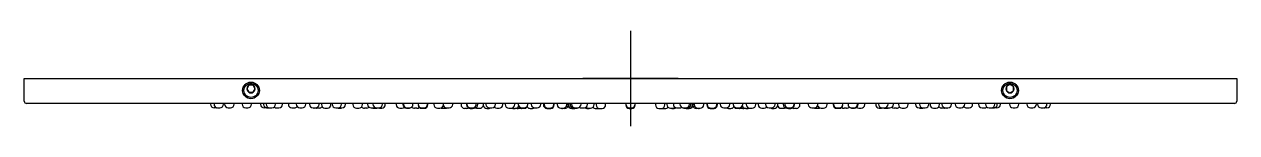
# Model space of a CAD drawing. Header units: millimetres. Extents: x -60 to 7633, y -2614 to 2146.
# Drawn here: x 5816 to 6324, y -2014 to -1974 of the extents above; entities that cross this region are included whole.
import ezdxf
from ezdxf.lldxf.tags import DXFTag

# ---------------------------------------------------------------- set-up
doc = ezdxf.new("R2010")
doc.units = ezdxf.units.MM
doc.layers.get('0').update_dxf_attribs({"color": 250})
tags = doc.linetypes.add('CENTER2', pattern=[28.575, 19.05, -3.175, 3.175, -3.175]).pattern_tags.tags
tags[10:11] = [DXFTag(74, 4), DXFTag(75, 0), DXFTag(340, '0'), DXFTag(46, 0.0), DXFTag(50, 0.0), DXFTag(44, 0.0), DXFTag(45, 0.0)]
tags[8:9] = [DXFTag(74, 4), DXFTag(75, 0), DXFTag(340, '0'), DXFTag(46, 0.0), DXFTag(50, 0.0), DXFTag(44, 0.0), DXFTag(45, 0.0)]
tags[6:7] = [DXFTag(74, 4), DXFTag(75, 0), DXFTag(340, '0'), DXFTag(46, 0.0), DXFTag(50, 0.0), DXFTag(44, 0.0), DXFTag(45, 0.0)]
tags[4:5] = [DXFTag(74, 4), DXFTag(75, 0), DXFTag(340, '0'), DXFTag(46, 0.0), DXFTag(50, 0.0), DXFTag(44, 0.0), DXFTag(45, 0.0)]

msp = doc.modelspace()

# ---------------------------------------------------------------- linework, layer by layer
at = {"linetype": 'CENTER2'}
for p, q in [((6069.59, -1974.05), (6069.59, -2014.05)), ((6089.59, -1994.05), (6049.59, -1994.05))]:
    msp.add_line(p, q, dxfattribs=at)
at = {"linetype": 'Continuous'}
for p, q in [((5815.59, -2003.55), (5815.59, -1994.05)), ((5815.59, -1994.05), (5816.59, -1994.05)), ((5816.59, -1994.05), (6322.59, -1994.05)), ((6322.59, -1994.05), (6323.59, -1994.05)), ((6323.59, -1994.05), (6323.59, -2003.55)), ((5908.34, -2001.03), (5908.34, -2001.03)), ((5908.5, -2001.15), (5908.48, -2001.18)), ((5909.73, -1996.85), (5908.86, -1998.35)), ((5908.86, -1998.35), (5909.73, -1999.85)), ((5911.46, -1996.85), (5909.73, -1996.85)), ((5909.73, -1999.85), (5911.46, -1999.85)), ((5912.32, -1998.35), (5911.46, -1996.85)), ((5911.46, -1999.85), (5912.32, -1998.35)), ((5912.71, -2001.18), (5912.69, -2001.15)), ((5912.84, -2001.03), (5912.84, -2001.03)), ((6226.34, -2001.03), (6226.34, -2001.03)), ((6226.5, -2001.15), (6226.48, -2001.18)), ((6228.59, -1996.62), (6227.09, -1997.48)), ((6227.09, -1997.48), (6227.09, -1999.22)), ((6227.09, -1999.22), (6228.59, -2000.08)), ((6230.09, -1997.48), (6228.59, -1996.62)), ((6228.59, -2000.08), (6230.09, -1999.22)), ((6230.09, -1999.22), (6230.09, -1997.48)), ((6230.71, -2001.18), (6230.69, -2001.15)), ((6230.84, -2001.03), (6230.84, -2001.03)), ((6322.59, -2004.55), (5816.59, -2004.55)), ((5893.62, -2004.55), (5893.62, -2004.86)), ((5895.11, -2004.55), (5895.11, -2004.86)), ((5896.07, -2006.36), (5895.12, -2006.36)), ((5896.61, -2006.36), (5897.56, -2006.36)), ((5899.06, -2004.86), (5899.06, -2004.55)), ((5899.55, -2004.55), (5899.55, -2004.86)), ((5901.05, -2006.36), (5902, -2006.36)), ((5903.5, -2004.86), (5903.5, -2004.55)), ((5906.86, -2004.55), (5906.86, -2004.86)), ((5908.36, -2006.36), (5909.31, -2006.36)), ((5910.81, -2004.86), (5910.81, -2004.55)), ((5914.59, -2004.55), (5914.59, -2004.92)), ((5915.9, -2004.55), (5915.9, -2004.92)), ((5917.09, -2006.42), (5916.09, -2006.42)), ((5916.93, -2004.55), (5916.93, -2004.86)), ((5917.4, -2006.42), (5918.4, -2006.42)), ((5918.43, -2006.36), (5919.38, -2006.36)), ((5920.88, -2004.86), (5920.88, -2004.55)), ((5921.31, -2006.42), (5922.31, -2006.42)), ((5923.81, -2004.92), (5923.81, -2004.55)), ((5926.24, -2004.55), (5926.24, -2004.92)), ((5927.74, -2006.42), (5928.74, -2006.42)), ((5929.57, -2004.55), (5929.57, -2004.86)), ((5931.07, -2006.36), (5932.02, -2006.36)), ((5933.52, -2004.86), (5933.52, -2004.55)), ((5935.09, -2004.55), (5935.09, -2004.92)), ((5936.59, -2006.42), (5937.59, -2006.42)), ((5938.09, -2006.49), (5937.09, -2006.49)), ((5939.22, -2006.49), (5938.22, -2006.49)), ((5939.09, -2004.92), (5939.09, -2004.55)), ((5940.09, -2004.55), (5940.09, -2004.99)), ((5941.59, -2006.49), (5942.59, -2006.49)), ((5944.09, -2004.99), (5944.09, -2004.55)), ((5944.58, -2004.55), (5944.58, -2004.86)), ((5946.08, -2006.36), (5947.03, -2006.36)), ((5947.14, -2006.49), (5948.14, -2006.49)), ((5947.71, -2006.42), (5948.71, -2006.42)), ((5948.53, -2004.86), (5948.53, -2004.55)), ((5950.21, -2004.92), (5950.21, -2004.55)), ((5953.28, -2004.55), (5953.28, -2004.99)), ((5954.78, -2006.49), (5955.78, -2006.49)), ((5957.28, -2004.99), (5957.28, -2004.55)), ((5959.09, -2006.54), (5958.09, -2006.54)), ((5959.41, -2004.55), (5959.41, -2004.92)), ((5960.91, -2006.42), (5961.91, -2006.42)), ((5961.69, -2004.55), (5961.69, -2004.86)), ((5961.88, -2006.54), (5962.88, -2006.54)), ((5963.19, -2006.36), (5964.14, -2006.36)), ((5964.37, -2006.49), (5965.37, -2006.49)), ((5965.64, -2004.86), (5965.64, -2004.55)), ((5966.87, -2004.99), (5966.87, -2004.55)), ((5971.46, -2004.55), (5971.46, -2005.04)), ((5972.96, -2006.54), (5973.96, -2006.54)), ((5974.26, -2004.55), (5974.26, -2004.99)), ((5974.45, -2004.55), (5974.45, -2004.92)), ((5975.76, -2006.49), (5976.76, -2006.49)), ((5975.95, -2006.42), (5976.95, -2006.42)), ((5978.45, -2004.92), (5978.45, -2004.55)), ((5980.09, -2006.58), (5979.09, -2006.58)), ((5980.62, -2004.55), (5980.62, -2004.86)), ((5982.12, -2006.36), (5983.07, -2006.36)), ((5982.16, -2006.58), (5983.16, -2006.58)), ((5984.57, -2004.86), (5984.57, -2004.55)), ((5984.66, -2005.08), (5984.66, -2004.55)), ((5987.24, -2004.55), (5987.24, -2004.99)), ((5988.74, -2006.49), (5989.74, -2006.49)), ((5990.6, -2006.54), (5991.6, -2006.54)), ((5991.09, -2004.55), (5991.09, -2004.92)), ((5991.15, -2006.58), (5992.15, -2006.58)), ((5992.59, -2006.42), (5993.59, -2006.42)), ((5995.09, -2004.92), (5995.09, -2004.55)), ((5998.59, -2004.55), (5998.59, -2005.11)), ((6000.94, -2004.55), (6000.94, -2005.11)), ((6001.03, -2004.55), (6001.03, -2004.86)), ((6002.53, -2006.36), (6003.48, -2006.36)), ((6003.09, -2006.49), (6004.09, -2006.49)), ((6004.98, -2004.86), (6004.98, -2004.55)), ((6005.45, -2006.58), (6006.45, -2006.58)), ((6005.59, -2004.99), (6005.59, -2004.55)), ((6007.95, -2005.08), (6007.95, -2004.55)), ((6009.04, -2004.55), (6009.04, -2004.92)), ((6010.54, -2006.42), (6011.54, -2006.42)), ((6013.04, -2004.92), (6013.04, -2004.55)), ((6013.59, -2006.54), (6014.59, -2006.54)), ((6016.09, -2005.04), (6016.09, -2004.55)), ((6017.08, -2004.55), (6017.08, -2004.99)), ((6018.58, -2006.49), (6019.58, -2006.49)), ((6021.08, -2004.99), (6021.08, -2004.55)), ((6022.58, -2004.55), (6022.58, -2004.86)), ((6022.59, -2005.03), (6022.59, -2005.08)), ((6024.08, -2006.36), (6025.03, -2006.36)), ((6024.09, -2006.58), (6025.09, -2006.58)), ((6026.53, -2004.86), (6026.53, -2004.55)), ((6026.59, -2005.08), (6026.59, -2004.55)), ((6027.99, -2004.55), (6027.99, -2004.92)), ((6029.49, -2006.42), (6030.49, -2006.42)), ((6031.99, -2004.92), (6031.99, -2004.55)), ((6033.09, -2004.55), (6033.09, -2005.11)), ((6033.43, -2004.55), (6033.43, -2004.99)), ((6034.93, -2006.49), (6035.93, -2006.49)), ((6037.43, -2004.99), (6037.43, -2004.55)), ((6037.65, -2005.14), (6037.65, -2004.55)), ((6038.86, -2004.55), (6038.86, -2005.04)), ((6040.36, -2006.54), (6041.36, -2006.54)), ((6042.86, -2005.04), (6042.86, -2004.55)), ((6043.34, -2004.55), (6043.34, -2005.16)), ((6043.59, -2004.55), (6043.59, -2005.14)), ((6044.3, -2004.55), (6044.3, -2005.08)), ((6044.91, -2004.55), (6044.91, -2004.86)), ((6045.8, -2006.58), (6046.8, -2006.58)), ((6046.41, -2006.36), (6047.36, -2006.36)), ((6048.86, -2004.86), (6048.86, -2004.55)), ((6049.12, -2006.42), (6050.12, -2006.42)), ((6051.62, -2004.92), (6051.62, -2004.55)), ((6051.86, -2006.49), (6052.86, -2006.49)), ((6054.36, -2004.99), (6054.36, -2004.55)), ((6055.17, -2004.55), (6055.17, -2005.14)), ((6059.17, -2005.14), (6059.17, -2004.55)), ((6067.59, -2004.55), (6067.59, -2004.92)), ((6067.59, -2004.92), (6067.59, -2004.99)), ((6067.59, -2004.99), (6067.59, -2005.04)), ((6067.59, -2005.04), (6067.59, -2005.08)), ((6067.59, -2005.08), (6067.59, -2005.11)), ((6067.59, -2005.11), (6067.59, -2005.14)), ((6067.62, -2004.55), (6067.62, -2004.86)), ((6069.09, -2006.42), (6070.09, -2006.42)), ((6069.09, -2006.49), (6070.09, -2006.49)), ((6069.09, -2006.54), (6070.09, -2006.54)), ((6069.09, -2006.58), (6070.09, -2006.58)), ((6069.12, -2006.36), (6070.07, -2006.36)), ((6071.57, -2004.86), (6071.57, -2004.55)), ((6071.59, -2004.92), (6071.59, -2004.55)), ((6071.59, -2004.99), (6071.59, -2004.92)), ((6071.59, -2005.04), (6071.59, -2004.99)), ((6071.59, -2005.08), (6071.59, -2005.04)), ((6071.59, -2005.11), (6071.59, -2005.08)), ((6071.59, -2005.14), (6071.59, -2005.11)), ((6080.02, -2004.55), (6080.02, -2005.14)), ((6084.02, -2005.14), (6084.02, -2004.55)), ((6084.82, -2004.55), (6084.82, -2004.99)), ((6086.32, -2006.49), (6087.32, -2006.49)), ((6087.56, -2004.55), (6087.56, -2004.92)), ((6089.06, -2006.42), (6090.06, -2006.42)), ((6090.33, -2004.55), (6090.33, -2004.86)), ((6091.83, -2006.36), (6092.78, -2006.36)), ((6092.39, -2006.58), (6093.39, -2006.58)), ((6094.28, -2004.86), (6094.28, -2004.55)), ((6094.89, -2005.08), (6094.89, -2004.55)), ((6095.59, -2005.14), (6095.59, -2004.55)), ((6095.84, -2005.16), (6095.84, -2004.55)), ((6096.32, -2004.55), (6096.32, -2005.04)), ((6097.82, -2006.54), (6098.82, -2006.54)), ((6100.32, -2005.04), (6100.32, -2004.55)), ((6101.53, -2004.55), (6101.53, -2005.14)), ((6101.76, -2004.55), (6101.76, -2004.99)), ((6103.26, -2006.49), (6104.26, -2006.49)), ((6105.76, -2004.99), (6105.76, -2004.55)), ((6106.09, -2005.11), (6106.09, -2004.55)), ((6107.19, -2004.55), (6107.19, -2004.92)), ((6108.69, -2006.42), (6109.69, -2006.42)), ((6111.19, -2004.92), (6111.19, -2004.55)), ((6112.59, -2004.55), (6112.59, -2005.08)), ((6112.65, -2004.55), (6112.65, -2004.86)), ((6114.09, -2006.58), (6115.09, -2006.58)), ((6114.15, -2006.36), (6115.1, -2006.36)), ((6116.59, -2005.08), (6116.59, -2005.03)), ((6116.6, -2004.86), (6116.6, -2004.55)), ((6118.11, -2004.55), (6118.11, -2004.99)), ((6119.61, -2006.49), (6120.61, -2006.49)), ((6122.11, -2004.99), (6122.11, -2004.55)), ((6123.09, -2004.55), (6123.09, -2005.04)), ((6124.59, -2006.54), (6125.59, -2006.54)), ((6126.14, -2004.55), (6126.14, -2004.92)), ((6127.64, -2006.42), (6128.64, -2006.42)), ((6130.14, -2004.92), (6130.14, -2004.55)), ((6131.23, -2004.55), (6131.23, -2005.08)), ((6132.73, -2006.58), (6133.73, -2006.58)), ((6133.59, -2004.55), (6133.59, -2004.99)), ((6134.2, -2004.55), (6134.2, -2004.86)), ((6135.09, -2006.49), (6136.09, -2006.49)), ((6135.7, -2006.36), (6136.65, -2006.36)), ((6138.15, -2004.86), (6138.15, -2004.55)), ((6138.24, -2005.11), (6138.24, -2004.55)), ((6140.59, -2005.11), (6140.59, -2004.55)), ((6144.09, -2004.55), (6144.09, -2004.92)), ((6145.59, -2006.42), (6146.59, -2006.42)), ((6147.03, -2006.58), (6148.03, -2006.58)), ((6147.58, -2006.54), (6148.58, -2006.54)), ((6148.09, -2004.92), (6148.09, -2004.55)), ((6149.45, -2006.49), (6150.45, -2006.49)), ((6151.95, -2004.99), (6151.95, -2004.55)), ((6154.52, -2004.55), (6154.52, -2005.08)), ((6154.62, -2004.55), (6154.62, -2004.86)), ((6156.02, -2006.58), (6157.02, -2006.58)), ((6156.12, -2006.36), (6157.07, -2006.36)), ((6158.57, -2004.86), (6158.57, -2004.55)), ((6160.09, -2006.58), (6159.09, -2006.58)), ((6160.73, -2004.55), (6160.73, -2004.92)), ((6162.23, -2006.42), (6163.23, -2006.42)), ((6162.43, -2006.49), (6163.43, -2006.49)), ((6164.73, -2004.92), (6164.73, -2004.55)), ((6164.93, -2004.99), (6164.93, -2004.55)), ((6165.22, -2006.54), (6166.22, -2006.54)), ((6167.72, -2005.04), (6167.72, -2004.55)), ((6172.31, -2004.55), (6172.31, -2004.99)), ((6173.54, -2004.55), (6173.54, -2004.86)), ((6173.81, -2006.49), (6174.81, -2006.49)), ((6175.04, -2006.36), (6175.99, -2006.36)), ((6176.31, -2006.54), (6177.31, -2006.54)), ((6177.28, -2006.42), (6178.28, -2006.42)), ((6177.49, -2004.86), (6177.49, -2004.55)), ((6179.78, -2004.92), (6179.78, -2004.55)), ((6181.09, -2006.54), (6180.09, -2006.54)), ((6181.91, -2004.55), (6181.91, -2004.99)), ((6183.41, -2006.49), (6184.41, -2006.49)), ((6185.91, -2004.99), (6185.91, -2004.55)), ((6188.97, -2004.55), (6188.97, -2004.92)), ((6190.47, -2006.42), (6191.47, -2006.42)), ((6190.65, -2004.55), (6190.65, -2004.86)), ((6191.04, -2006.49), (6192.04, -2006.49)), ((6192.15, -2006.36), (6193.1, -2006.36)), ((6194.6, -2004.86), (6194.6, -2004.55)), ((6195.09, -2004.55), (6195.09, -2004.99)), ((6196.59, -2006.49), (6197.59, -2006.49)), ((6199.09, -2004.99), (6199.09, -2004.55)), ((6200.96, -2006.49), (6199.96, -2006.49)), ((6200.09, -2004.55), (6200.09, -2004.92)), ((6202.09, -2006.49), (6201.09, -2006.49)), ((6201.59, -2006.42), (6202.59, -2006.42)), ((6204.09, -2004.92), (6204.09, -2004.55)), ((6205.66, -2004.55), (6205.66, -2004.86)), ((6207.16, -2006.36), (6208.11, -2006.36)), ((6209.61, -2004.86), (6209.61, -2004.55)), ((6210.44, -2006.42), (6211.44, -2006.42)), ((6212.94, -2004.92), (6212.94, -2004.55)), ((6215.38, -2004.55), (6215.38, -2004.92)), ((6216.88, -2006.42), (6217.88, -2006.42)), ((6218.3, -2004.55), (6218.3, -2004.86)), ((6219.8, -2006.36), (6220.75, -2006.36)), ((6220.78, -2006.42), (6221.78, -2006.42)), ((6223.09, -2006.42), (6222.09, -2006.42)), ((6222.25, -2004.86), (6222.25, -2004.55)), ((6223.28, -2004.92), (6223.28, -2004.55)), ((6224.59, -2004.92), (6224.59, -2004.55)), ((6228.37, -2004.55), (6228.37, -2004.86)), ((6229.87, -2006.36), (6230.82, -2006.36)), ((6232.32, -2004.86), (6232.32, -2004.55)), ((6235.69, -2004.55), (6235.69, -2004.86)), ((6237.19, -2006.36), (6238.14, -2006.36)), ((6239.64, -2004.86), (6239.64, -2004.55)), ((6240.13, -2004.55), (6240.13, -2004.86)), ((6241.63, -2006.36), (6242.58, -2006.36)), ((6244.07, -2006.36), (6243.12, -2006.36)), ((6244.08, -2004.86), (6244.08, -2004.55)), ((6245.57, -2004.86), (6245.57, -2004.55)), ((6001.09, -2006.61), (6000.09, -2006.61)), ((6002.44, -2006.61), (6003.44, -2006.61)), ((6009.34, -2006.61), (6010.34, -2006.61)), ((6020.3, -2006.61), (6021.3, -2006.61)), ((6022.09, -2006.64), (6021.09, -2006.64)), ((6023.73, -2006.64), (6022.73, -2006.64)), ((6027.52, -2006.64), (6028.52, -2006.64)), ((6034.59, -2006.61), (6035.59, -2006.61)), ((6035.15, -2006.64), (6036.15, -2006.64)), ((6042.09, -2006.66), (6041.09, -2006.66)), ((6045.84, -2006.66), (6044.84, -2006.66)), ((6045.09, -2006.64), (6046.09, -2006.64)), ((6051.23, -2006.61), (6052.23, -2006.61)), ((6055.09, -2006.66), (6056.09, -2006.66)), ((6056.67, -2006.64), (6057.67, -2006.64)), ((6069.09, -2006.61), (6070.09, -2006.61)), ((6069.09, -2006.64), (6070.09, -2006.64)), ((6069.09, -2006.66), (6070.09, -2006.66)), ((6081.52, -2006.64), (6082.52, -2006.64)), ((6083.09, -2006.66), (6084.09, -2006.66)), ((6086.95, -2006.61), (6087.95, -2006.61)), ((6093.09, -2006.64), (6094.09, -2006.64)), ((6094.34, -2006.66), (6093.34, -2006.66)), ((6098.09, -2006.66), (6097.09, -2006.66)), ((6103.03, -2006.64), (6104.03, -2006.64)), ((6103.59, -2006.61), (6104.59, -2006.61)), ((6110.66, -2006.64), (6111.66, -2006.64)), ((6116.46, -2006.64), (6115.46, -2006.64)), ((6118.09, -2006.64), (6117.09, -2006.64)), ((6117.88, -2006.61), (6118.88, -2006.61)), ((6128.85, -2006.61), (6129.85, -2006.61)), ((6135.74, -2006.61), (6136.74, -2006.61)), ((6139.09, -2006.61), (6138.09, -2006.61))]:
    msp.add_line(p, q, dxfattribs=at)
for centre, radius in [((5910.59, -1999.05), 3.5), ((5910.59, -1999.05), 3), ((6228.59, -1999.05), 3.5), ((6228.59, -1999.05), 3)]:
    msp.add_circle(centre, radius, dxfattribs=at)
for centre, radius, start, end in [((5910.59, -1998.35), 3.5, 229.6202, 309.8562), ((5910.59, -1998.35), 1.73, 120, 180), ((5910.59, -1998.35), 1.73, 180, 240), ((5910.59, -1998.35), 1.73, 60, 120), ((5910.59, -1998.35), 1.73, 240, 300), ((5910.59, -1998.35), 1.73, 0, 60), ((5910.59, -1998.35), 1.73, 300, 0), ((6228.59, -1998.35), 3.5, 230.4358, 310.0494), ((6228.59, -1998.35), 1.73, 150, 210), ((6228.59, -1998.35), 1.73, 90, 150), ((6228.59, -1998.35), 1.73, 210, 270), ((6228.59, -1998.35), 1.73, 30, 90), ((6228.59, -1998.35), 1.73, 270, 330), ((6228.59, -1998.35), 1.73, 330, 30), ((5816.59, -2003.55), 1, 180, 270), ((5895.12, -2004.86), 1.5, 180, 270), ((5896.61, -2004.86), 1.5, 180, 270), ((5896.07, -2004.86), 1.5, 270, 280.3423), ((5897.56, -2004.86), 1.5, 270, 0), ((5901.05, -2004.86), 1.5, 180, 270), ((5902, -2004.86), 1.5, 270, 0), ((5908.36, -2004.86), 1.5, 180, 270), ((5909.31, -2004.86), 1.5, 270, 0), ((5916.09, -2004.92), 1.5, 180, 270), ((5917.4, -2004.92), 1.5, 180, 270), ((5918.43, -2004.86), 1.5, 180, 270), ((5917.09, -2004.92), 1.5, 270, 275.9105), ((5918.4, -2004.92), 1.5, 270, 287.4997), ((5919.38, -2004.86), 1.5, 270, 0), ((5921.31, -2004.92), 1.5, 227.9421, 270), ((5922.31, -2004.92), 1.5, 270, 0), ((5927.74, -2004.92), 1.5, 180, 270), ((5928.74, -2004.92), 1.5, 270, 322.8403), ((5931.07, -2004.86), 1.5, 180, 270), ((5932.02, -2004.86), 1.5, 270, 0), ((5936.59, -2004.92), 1.5, 180, 270), ((5937.09, -2004.99), 1.5, 253.646, 270), ((5937.59, -2004.92), 1.5, 270, 0), ((5938.22, -2004.99), 1.5, 252.3039, 270), ((5938.09, -2004.99), 1.5, 270, 272.4696), ((5939.22, -2004.99), 1.5, 270, 322.1382), ((5941.59, -2004.99), 1.5, 180, 270), ((5942.59, -2004.99), 1.5, 270, 0), ((5946.08, -2004.86), 1.5, 180, 270), ((5947.14, -2004.99), 1.5, 245.9597, 270), ((5947.03, -2004.86), 1.5, 270, 0), ((5947.71, -2004.92), 1.5, 251.0157, 270), ((5948.14, -2004.99), 1.5, 270, 286.354), ((5948.71, -2004.92), 1.5, 270, 0), ((5954.78, -2004.99), 1.5, 180, 270), ((5955.78, -2004.99), 1.5, 270, 0), ((5958.09, -2005.04), 1.5, 218.1798, 270), ((5959.09, -2005.04), 1.5, 270, 310.8017), ((5960.91, -2004.92), 1.5, 180, 270), ((5961.88, -2005.04), 1.5, 247.6624, 270), ((5963.19, -2004.86), 1.5, 180, 270), ((5961.91, -2004.92), 1.5, 270, 298.5448), ((5962.88, -2005.04), 1.5, 270, 298.5166), ((5964.37, -2004.99), 1.5, 245.9597, 270), ((5964.14, -2004.86), 1.5, 270, 0), ((5965.37, -2004.99), 1.5, 270, 0), ((5972.96, -2005.04), 1.5, 180, 270), ((5973.96, -2005.04), 1.5, 270, 308.3212), ((5975.76, -2004.99), 1.5, 180, 270), ((5975.95, -2004.92), 1.5, 180, 270), ((5976.76, -2004.99), 1.5, 270, 291.0325), ((5976.95, -2004.92), 1.5, 270, 0), ((5979.09, -2005.08), 1.5, 220.155, 270), ((5980.09, -2005.08), 1.5, 270, 313.5413), ((5982.12, -2004.86), 1.5, 180, 270), ((5982.16, -2005.08), 1.5, 186.2593, 270), ((5983.07, -2004.86), 1.5, 270, 0), ((5983.16, -2005.08), 1.5, 270, 0), ((5988.74, -2004.99), 1.5, 180, 270), ((5989.74, -2004.99), 1.5, 270, 343.4565), ((5990.6, -2005.04), 1.5, 249.7348, 270), ((5991.15, -2005.08), 1.5, 256.2399, 270), ((5992.59, -2004.92), 1.5, 180, 270), ((5991.6, -2005.04), 1.5, 270, 295.8652), ((5992.15, -2005.08), 1.5, 270, 296.3292), ((5993.59, -2004.92), 1.5, 270, 0), ((6000.09, -2005.11), 1.5, 180, 270), ((6002.44, -2005.11), 1.5, 180, 270), ((6002.53, -2004.86), 1.5, 180, 270), ((6001.09, -2005.11), 1.5, 270, 296.7667), ((6003.09, -2004.99), 1.5, 245.8787, 270), ((6003.44, -2005.11), 1.5, 270, 293.9499), ((6003.48, -2004.86), 1.5, 270, 0), ((6004.09, -2004.99), 1.5, 270, 0), ((6005.45, -2005.08), 1.5, 238.9669, 270), ((6006.45, -2005.08), 1.5, 270, 0), ((6009.34, -2005.11), 1.5, 195.287, 270), ((6010.54, -2004.92), 1.5, 180, 270), ((6010.34, -2005.11), 1.5, 270, 299.139), ((6011.54, -2004.92), 1.5, 270, 0), ((6013.59, -2005.04), 1.5, 223.6542, 270), ((6014.59, -2005.04), 1.5, 270, 0), ((6018.58, -2004.99), 1.5, 180, 270), ((6019.58, -2004.99), 1.5, 270, 0), ((6020.3, -2005.11), 1.5, 245.6941, 270), ((6021.3, -2005.11), 1.5, 270, 339.1542), ((6022.73, -2005.14), 1.5, 240.5879, 270), ((6024.08, -2004.86), 1.5, 180, 270), ((6024.09, -2005.08), 1.5, 180, 270), ((6023.73, -2005.14), 1.5, 270, 286.2109), ((6025.03, -2004.86), 1.5, 270, 0), ((6025.09, -2005.08), 1.5, 270, 0), ((6027.52, -2005.14), 1.5, 214.4346, 270), ((6029.49, -2004.92), 1.5, 180, 270), ((6028.52, -2005.14), 1.5, 270, 301.8468), ((6030.49, -2004.92), 1.5, 270, 0), ((6034.59, -2005.11), 1.5, 180, 270), ((6034.93, -2004.99), 1.5, 180, 270), ((6035.59, -2005.11), 1.5, 270, 297.9331), ((6035.93, -2004.99), 1.5, 270, 0), ((6036.15, -2005.14), 1.5, 270, 0), ((6040.36, -2005.04), 1.5, 180, 270), ((6041.09, -2005.16), 1.5, 247.0543, 270), ((6041.36, -2005.04), 1.5, 270, 0), ((6042.09, -2005.16), 1.5, 270, 336.626), ((6044.84, -2005.16), 1.5, 180, 270), ((6045.09, -2005.14), 1.5, 180, 270), ((6045.8, -2005.08), 1.5, 180, 270), ((6046.41, -2004.86), 1.5, 180, 270), ((6046.09, -2005.14), 1.5, 270, 286.2109), ((6046.8, -2005.08), 1.5, 270, 303.5504), ((6047.36, -2004.86), 1.5, 270, 0), ((6049.12, -2004.92), 1.5, 231.6531, 270), ((6050.12, -2004.92), 1.5, 270, 0), ((6051.23, -2005.11), 1.5, 238.2222, 270), ((6051.86, -2004.99), 1.5, 232.5036, 270), ((6052.23, -2005.11), 1.5, 270, 293.9499), ((6052.86, -2004.99), 1.5, 270, 0), ((6055.09, -2005.16), 1.5, 217.4092, 270), ((6056.67, -2005.14), 1.5, 180, 270), ((6057.67, -2005.14), 1.5, 270, 0), ((6069.09, -2004.92), 1.5, 180, 270), ((6069.09, -2004.99), 1.5, 180, 270), ((6069.09, -2005.04), 1.5, 180, 270), ((6069.09, -2005.08), 1.5, 180, 270), ((6069.09, -2005.11), 1.5, 180, 270), ((6069.09, -2005.14), 1.5, 180, 270), ((6069.09, -2005.16), 1.5, 184.1893, 270), ((6069.12, -2004.86), 1.5, 180, 270), ((6070.07, -2004.86), 1.5, 270, 0), ((6070.09, -2004.92), 1.5, 270, 0), ((6070.09, -2004.99), 1.5, 270, 0), ((6070.09, -2005.04), 1.5, 270, 0), ((6070.09, -2005.08), 1.5, 270, 0), ((6070.09, -2005.11), 1.5, 270, 0), ((6070.09, -2005.14), 1.5, 270, 0), ((6070.09, -2005.16), 1.5, 270, 355.8107), ((6081.52, -2005.14), 1.5, 180, 270), ((6082.52, -2005.14), 1.5, 270, 0), ((6084.09, -2005.16), 1.5, 270, 322.5908), ((6086.32, -2004.99), 1.5, 180, 270), ((6086.95, -2005.11), 1.5, 246.0501, 270), ((6087.32, -2004.99), 1.5, 270, 307.4964), ((6089.06, -2004.92), 1.5, 180, 270), ((6087.95, -2005.11), 1.5, 270, 301.7778), ((6090.06, -2004.92), 1.5, 270, 308.3469), ((6091.83, -2004.86), 1.5, 180, 270), ((6092.39, -2005.08), 1.5, 236.4496, 270), ((6093.09, -2005.14), 1.5, 253.7891, 270), ((6092.78, -2004.86), 1.5, 270, 0), ((6093.39, -2005.08), 1.5, 270, 0), ((6094.09, -2005.14), 1.5, 270, 0), ((6094.34, -2005.16), 1.5, 270, 0), ((6097.09, -2005.16), 1.5, 203.374, 270), ((6097.82, -2005.04), 1.5, 180, 270), ((6098.09, -2005.16), 1.5, 270, 292.9457), ((6098.82, -2005.04), 1.5, 270, 0), ((6103.03, -2005.14), 1.5, 180, 270), ((6103.26, -2004.99), 1.5, 180, 270), ((6103.59, -2005.11), 1.5, 242.0669, 270), ((6104.26, -2004.99), 1.5, 270, 0), ((6104.59, -2005.11), 1.5, 270, 0), ((6108.69, -2004.92), 1.5, 180, 270), ((6109.69, -2004.92), 1.5, 270, 0), ((6110.66, -2005.14), 1.5, 238.1532, 270), ((6111.66, -2005.14), 1.5, 270, 325.5654), ((6114.09, -2005.08), 1.5, 180, 270), ((6114.15, -2004.86), 1.5, 180, 270), ((6115.46, -2005.14), 1.5, 253.7891, 270), ((6115.09, -2005.08), 1.5, 270, 0), ((6115.1, -2004.86), 1.5, 270, 0), ((6116.46, -2005.14), 1.5, 270, 299.4121), ((6117.88, -2005.11), 1.5, 200.8458, 270), ((6119.61, -2004.99), 1.5, 180, 270), ((6118.88, -2005.11), 1.5, 270, 294.3059), ((6120.61, -2004.99), 1.5, 270, 0), ((6124.59, -2005.04), 1.5, 180, 270), ((6125.59, -2005.04), 1.5, 270, 316.3458), ((6127.64, -2004.92), 1.5, 180, 270), ((6128.85, -2005.11), 1.5, 240.861, 270), ((6128.64, -2004.92), 1.5, 270, 0), ((6129.85, -2005.11), 1.5, 270, 344.713), ((6132.73, -2005.08), 1.5, 180, 270), ((6135.09, -2004.99), 1.5, 180, 270), ((6133.73, -2005.08), 1.5, 270, 301.0331), ((6135.7, -2004.86), 1.5, 180, 270), ((6135.74, -2005.11), 1.5, 246.0501, 270), ((6136.09, -2004.99), 1.5, 270, 294.1213), ((6136.65, -2004.86), 1.5, 270, 0), ((6136.74, -2005.11), 1.5, 270, 0), ((6138.09, -2005.11), 1.5, 243.2333, 270), ((6139.09, -2005.11), 1.5, 270, 0), ((6145.59, -2004.92), 1.5, 180, 270), ((6147.03, -2005.08), 1.5, 243.6708, 270), ((6146.59, -2004.92), 1.5, 270, 0), ((6147.58, -2005.04), 1.5, 244.1348, 270), ((6149.45, -2004.99), 1.5, 196.5435, 270), ((6148.03, -2005.08), 1.5, 270, 283.7601), ((6148.58, -2005.04), 1.5, 270, 290.2652), ((6150.45, -2004.99), 1.5, 270, 0), ((6156.02, -2005.08), 1.5, 180, 270), ((6156.12, -2004.86), 1.5, 180, 270), ((6157.02, -2005.08), 1.5, 270, 353.7407), ((6157.07, -2004.86), 1.5, 270, 0), ((6159.09, -2005.08), 1.5, 226.4587, 270), ((6160.09, -2005.08), 1.5, 270, 319.845), ((6162.23, -2004.92), 1.5, 180, 270), ((6162.43, -2004.99), 1.5, 248.9675, 270), ((6163.23, -2004.92), 1.5, 270, 0), ((6163.43, -2004.99), 1.5, 270, 0), ((6165.22, -2005.04), 1.5, 231.6788, 270), ((6166.22, -2005.04), 1.5, 270, 0), ((6173.81, -2004.99), 1.5, 180, 270), ((6175.04, -2004.86), 1.5, 180, 270), ((6174.81, -2004.99), 1.5, 270, 294.0403), ((6176.31, -2005.04), 1.5, 241.4834, 270), ((6175.99, -2004.86), 1.5, 270, 0), ((6177.28, -2004.92), 1.5, 241.4552, 270), ((6177.31, -2005.04), 1.5, 270, 292.3376), ((6178.28, -2004.92), 1.5, 270, 0), ((6180.09, -2005.04), 1.5, 229.1983, 270), ((6181.09, -2005.04), 1.5, 270, 321.8202), ((6183.41, -2004.99), 1.5, 180, 270), ((6184.41, -2004.99), 1.5, 270, 0), ((6190.47, -2004.92), 1.5, 180, 270), ((6191.04, -2004.99), 1.5, 253.646, 270), ((6192.15, -2004.86), 1.5, 180, 270), ((6191.47, -2004.92), 1.5, 270, 288.9843), ((6192.04, -2004.99), 1.5, 270, 294.0403), ((6193.1, -2004.86), 1.5, 270, 0), ((6196.59, -2004.99), 1.5, 180, 270), ((6197.59, -2004.99), 1.5, 270, 0), ((6199.96, -2004.99), 1.5, 217.8618, 270), ((6201.59, -2004.92), 1.5, 180, 270), ((6200.96, -2004.99), 1.5, 270, 287.6961), ((6201.09, -2004.99), 1.5, 267.5304, 270), ((6202.09, -2004.99), 1.5, 270, 286.354), ((6202.59, -2004.92), 1.5, 270, 0), ((6207.16, -2004.86), 1.5, 180, 270), ((6208.11, -2004.86), 1.5, 270, 0), ((6210.44, -2004.92), 1.5, 217.1597, 270), ((6211.44, -2004.92), 1.5, 270, 0), ((6216.88, -2004.92), 1.5, 180, 270), ((6217.88, -2004.92), 1.5, 270, 312.0579), ((6219.8, -2004.86), 1.5, 180, 270), ((6220.78, -2004.92), 1.5, 252.5003, 270), ((6220.75, -2004.86), 1.5, 270, 0), ((6221.78, -2004.92), 1.5, 270, 0), ((6222.09, -2004.92), 1.5, 264.0895, 270), ((6223.09, -2004.92), 1.5, 270, 0), ((6229.87, -2004.86), 1.5, 180, 270), ((6230.82, -2004.86), 1.5, 270, 0), ((6237.19, -2004.86), 1.5, 180, 270), ((6238.14, -2004.86), 1.5, 270, 0), ((6241.63, -2004.86), 1.5, 180, 270), ((6242.58, -2004.86), 1.5, 270, 0), ((6243.12, -2004.86), 1.5, 259.6577, 270), ((6244.07, -2004.86), 1.5, 270, 0), ((6322.59, -2003.55), 1, 270, 0), ((6021.09, -2005.14), 1.5, 259.439, 270), ((6022.09, -2005.14), 1.5, 270, 282.2302), ((6035.15, -2005.14), 1.5, 259.439, 270), ((6045.84, -2005.16), 1.5, 270, 278.3759), ((6056.09, -2005.16), 1.5, 270, 282.7029), ((6083.09, -2005.16), 1.5, 257.2971, 270), ((6093.34, -2005.16), 1.5, 261.6241, 270), ((6104.03, -2005.14), 1.5, 270, 280.561), ((6117.09, -2005.14), 1.5, 257.7698, 270), ((6118.09, -2005.14), 1.5, 270, 280.561)]:
    msp.add_arc(centre, radius, start, end, dxfattribs=at)

doc.saveas('drawing.dxf')
